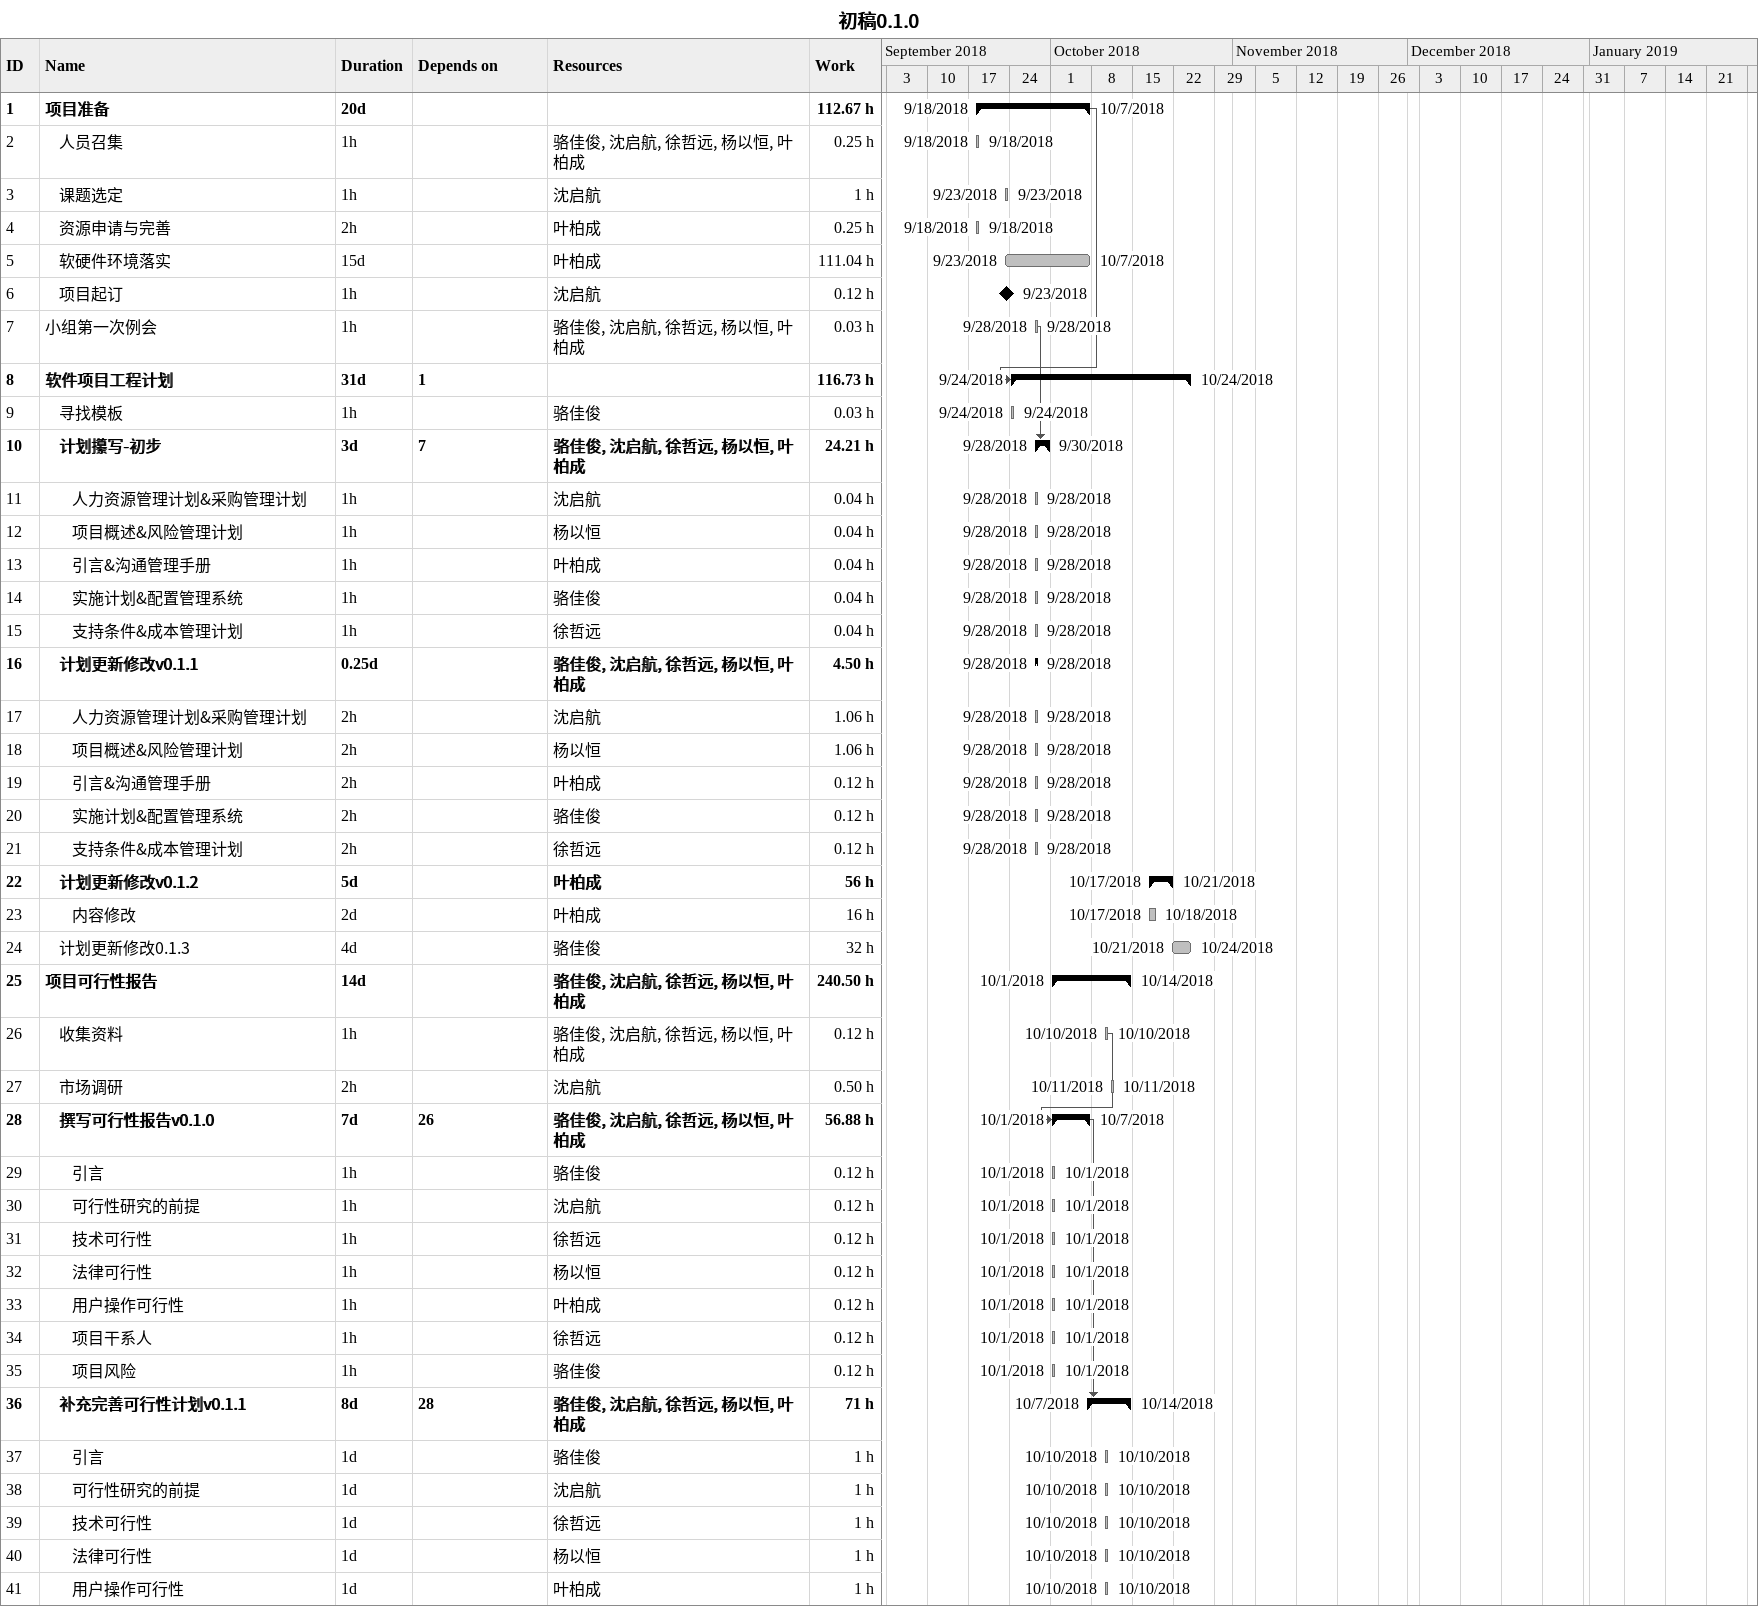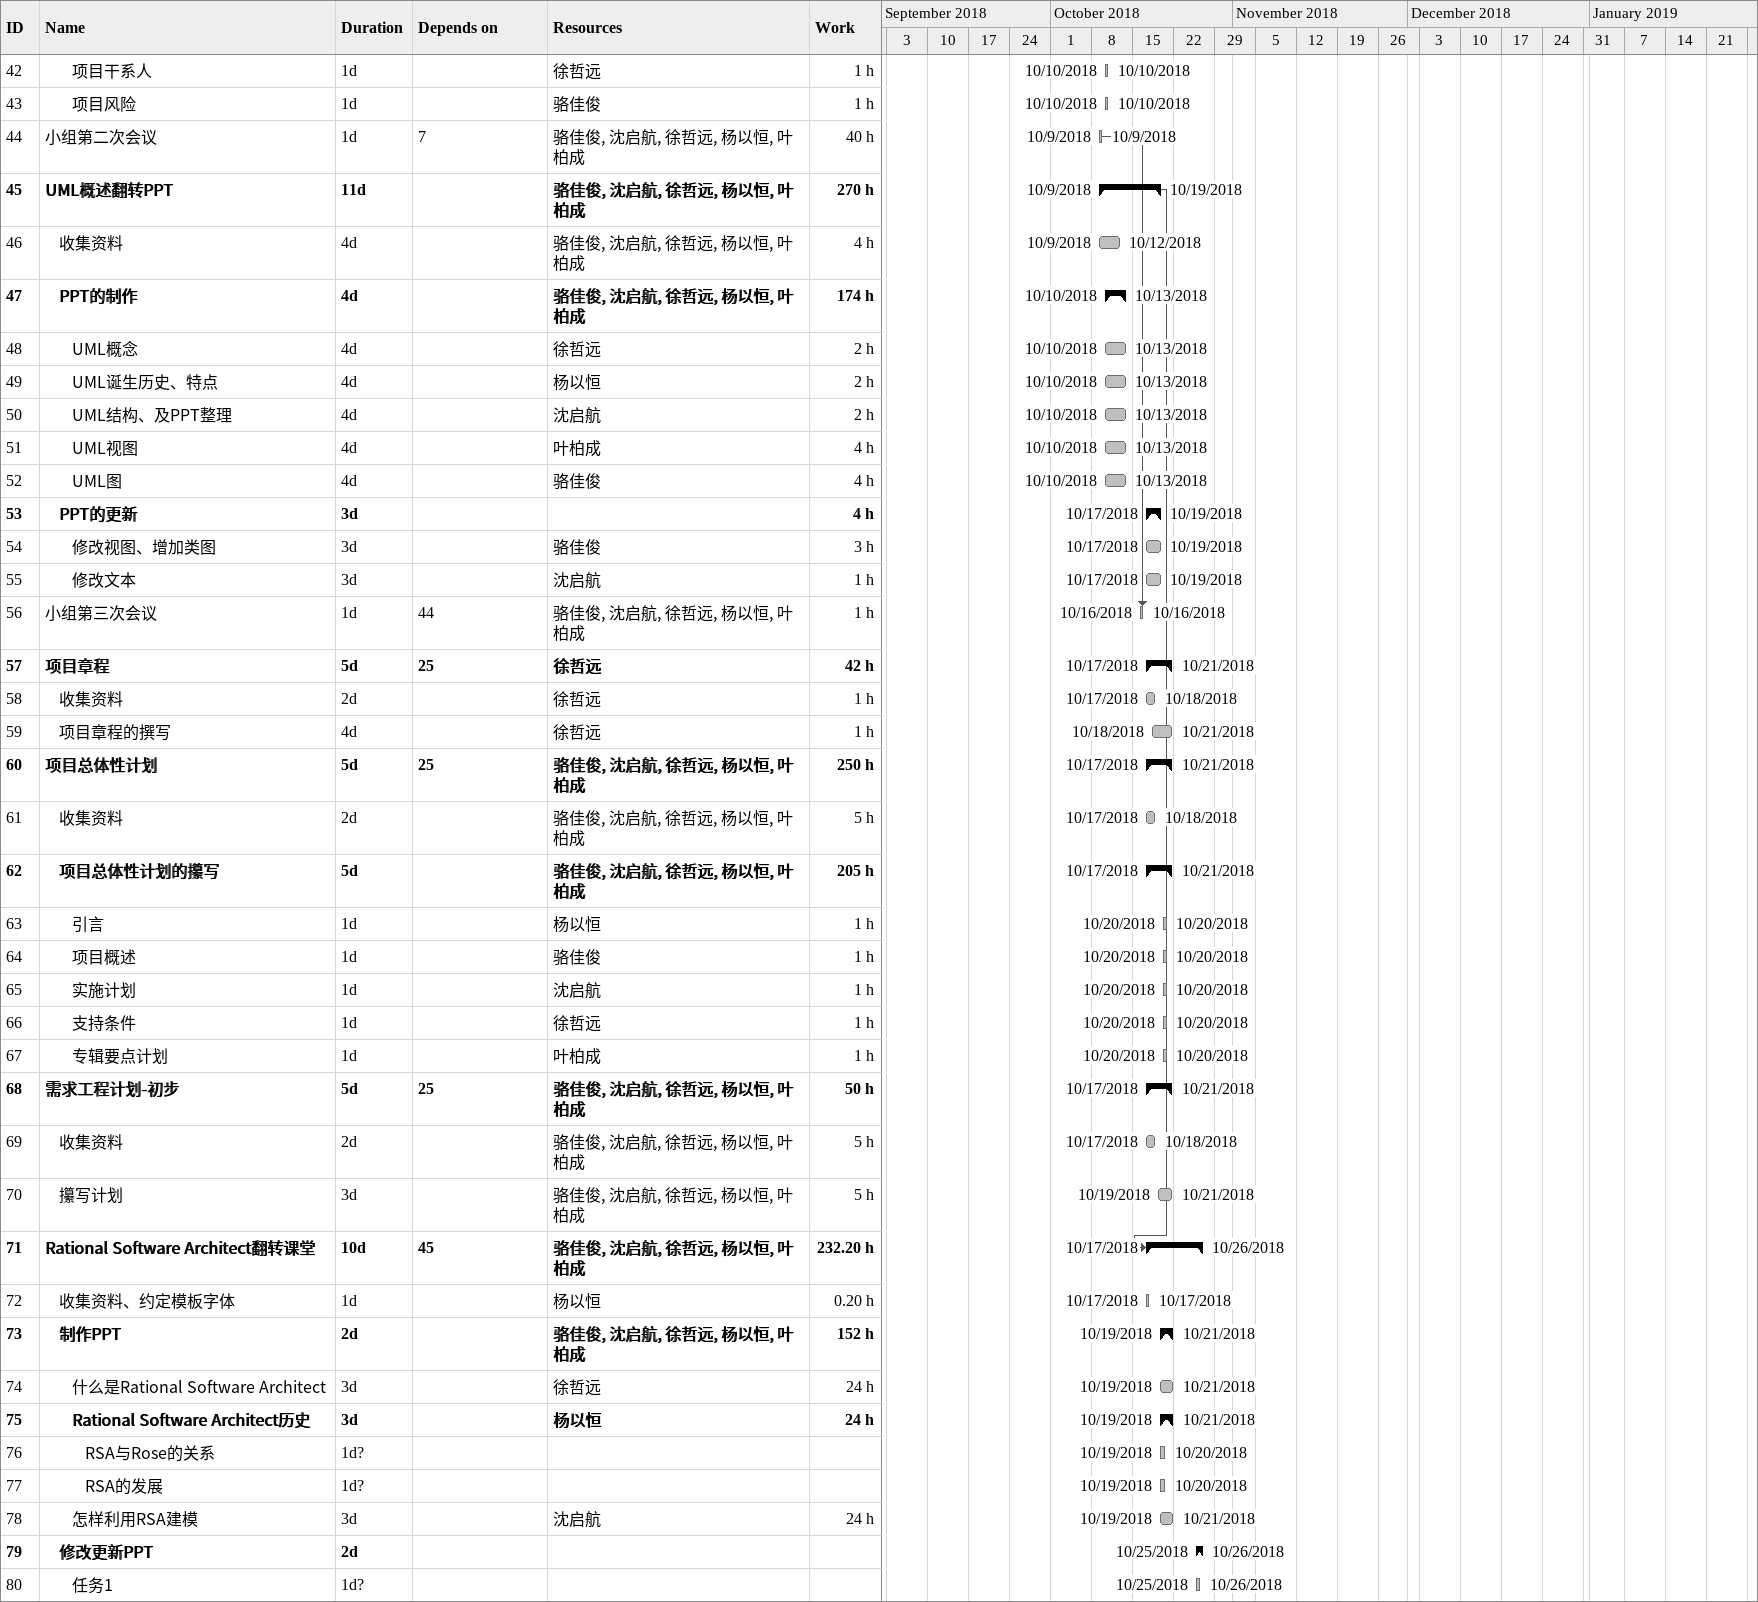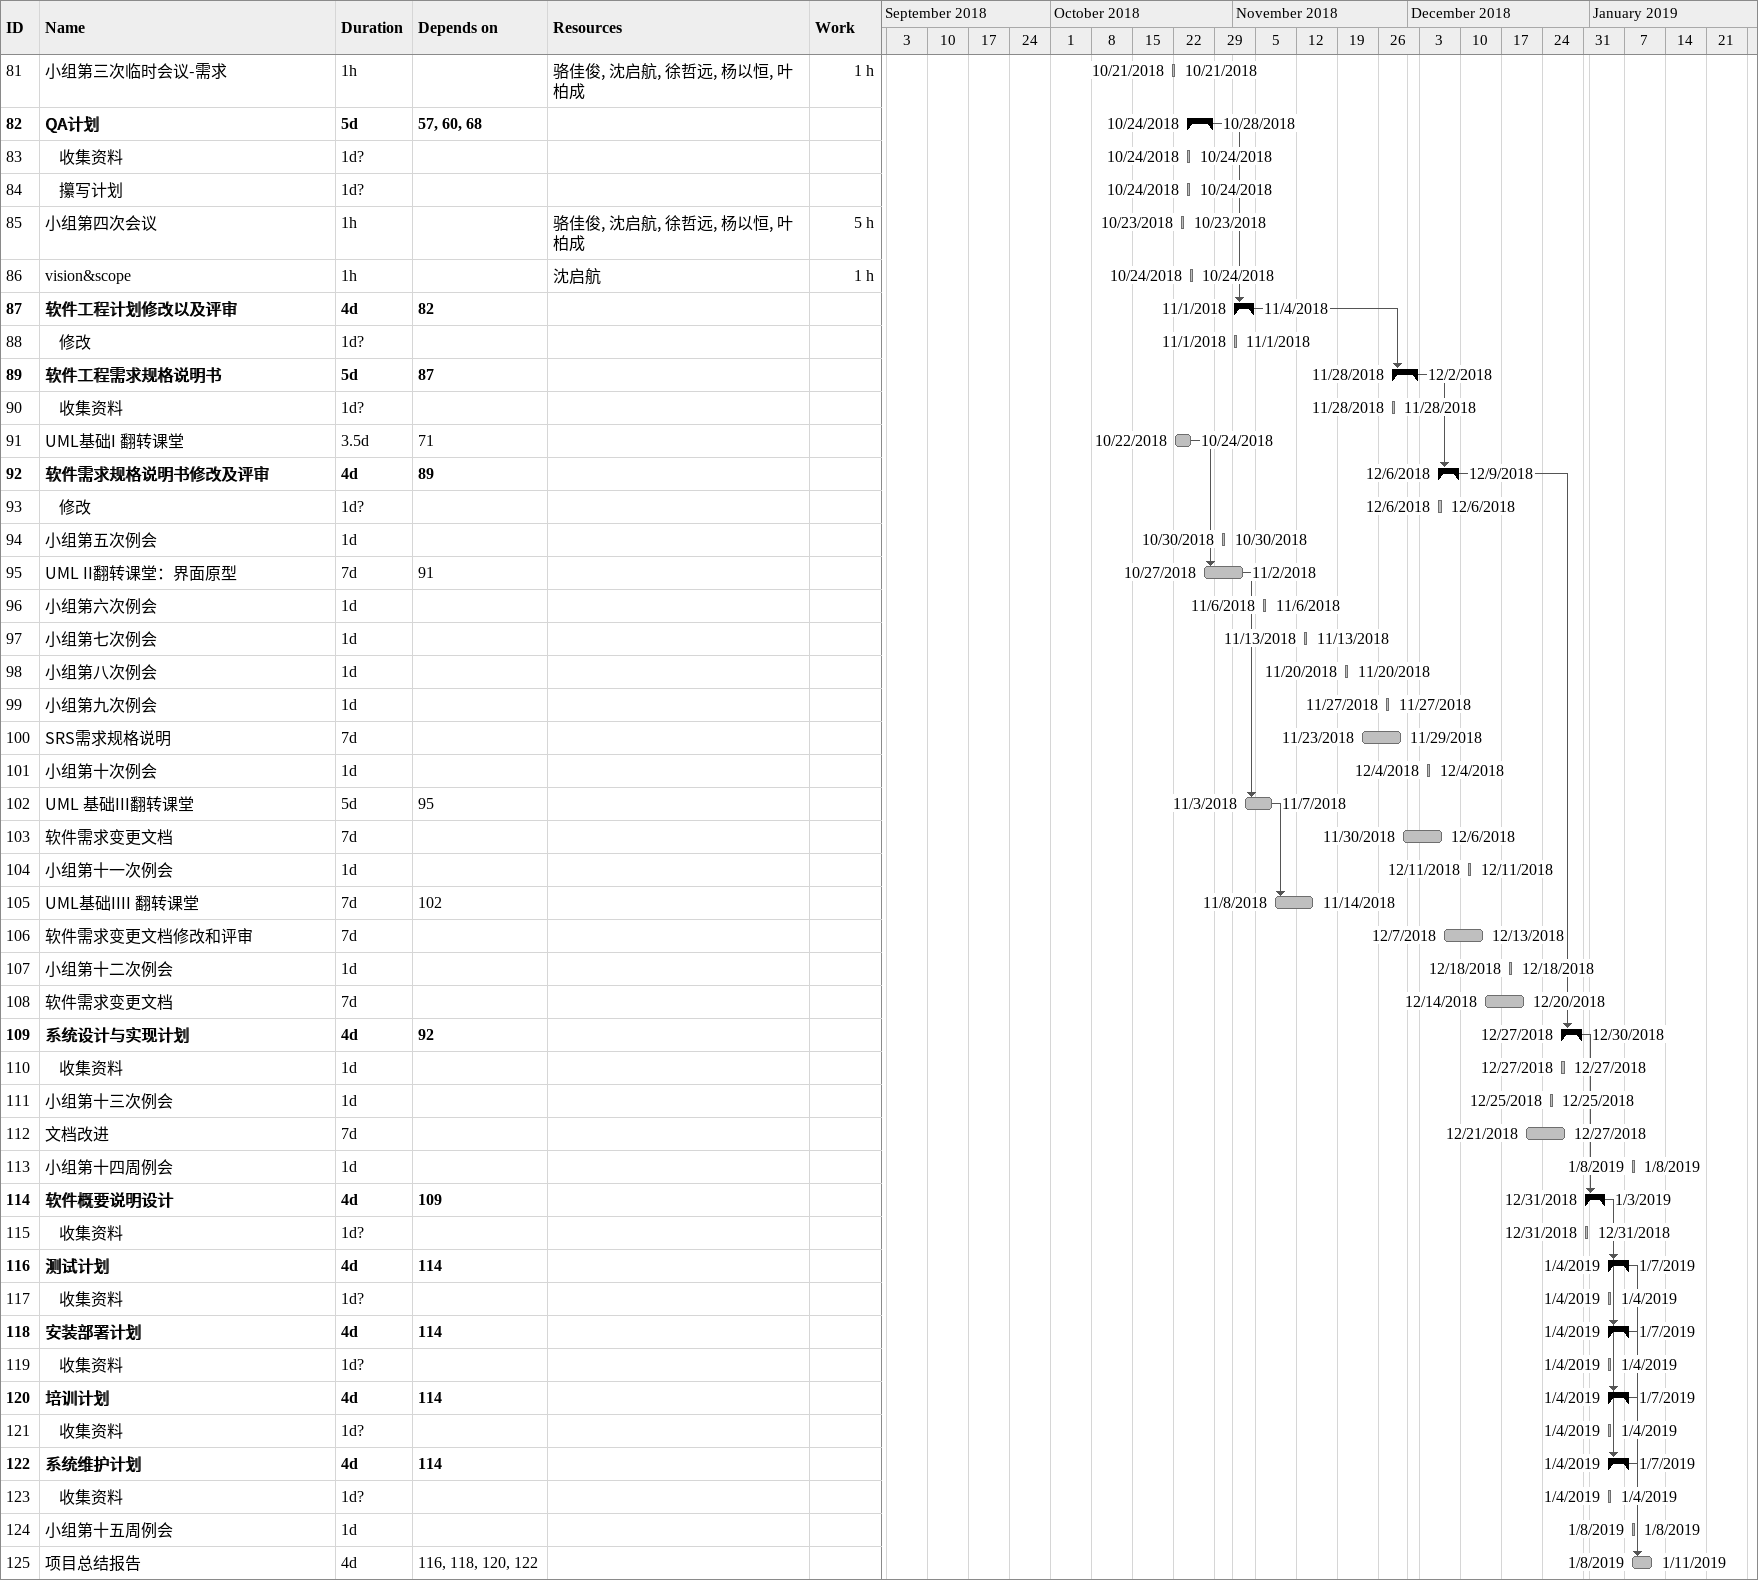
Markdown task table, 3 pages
初稿0.1.0

| ID | Level | Task | Duration | Start | Finish | Predecessors | Resources | Work (h) |
|---|---|---|---|---|---|---|---|---|
| 1 | 1 | **项目准备** | 20d | 2018-09-18 | 2018-10-07 |  |  | 112.67 |
| 2 | 2 | 人员召集 | 1h | 2018-09-18 | 2018-09-18 |  | 骆佳俊, 沈启航, 徐哲远, 杨以恒, 叶柏成 | 0.25 |
| 3 | 2 | 课题选定 | 1h | 2018-09-23 | 2018-09-23 |  | 沈启航 | 1 |
| 4 | 2 | 资源申请与完善 | 2h | 2018-09-18 | 2018-09-18 |  | 叶柏成 | 0.25 |
| 5 | 2 | 软硬件环境落实 | 15d | 2018-09-23 | 2018-10-07 |  | 叶柏成 | 111.04 |
| 6 | 2 | 项目起订 | 1h | 2018-09-23 | 2018-09-23 |  | 沈启航 | 0.12 |
| 7 | 1 | 小组第一次例会 | 1h | 2018-09-28 | 2018-09-28 |  | 骆佳俊, 沈启航, 徐哲远, 杨以恒, 叶柏成 | 0.03 |
| 8 | 1 | **软件项目工程计划** | 31d | 2018-09-24 | 2018-10-24 | 1 |  | 116.73 |
| 9 | 2 | 寻找模板 | 1h | 2018-09-24 | 2018-09-24 |  | 骆佳俊 | 0.03 |
| 10 | 2 | **计划攥写-初步** | 3d | 2018-09-28 | 2018-09-30 | 7 | 骆佳俊, 沈启航, 徐哲远, 杨以恒, 叶柏成 | 24.21 |
| 11 | 3 | 人力资源管理计划&采购管理计划 | 1h | 2018-09-28 | 2018-09-28 |  | 沈启航 | 0.04 |
| 12 | 3 | 项目概述&风险管理计划 | 1h | 2018-09-28 | 2018-09-28 |  | 杨以恒 | 0.04 |
| 13 | 3 | 引言&沟通管理手册 | 1h | 2018-09-28 | 2018-09-28 |  | 叶柏成 | 0.04 |
| 14 | 3 | 实施计划&配置管理系统 | 1h | 2018-09-28 | 2018-09-28 |  | 骆佳俊 | 0.04 |
| 15 | 3 | 支持条件&成本管理计划 | 1h | 2018-09-28 | 2018-09-28 |  | 徐哲远 | 0.04 |
| 16 | 2 | **计划更新修改v0.1.1** | 0.25d | 2018-09-28 | 2018-09-28 |  | 骆佳俊, 沈启航, 徐哲远, 杨以恒, 叶柏成 | 4.50 |
| 17 | 3 | 人力资源管理计划&采购管理计划 | 2h | 2018-09-28 | 2018-09-28 |  | 沈启航 | 1.06 |
| 18 | 3 | 项目概述&风险管理计划 | 2h | 2018-09-28 | 2018-09-28 |  | 杨以恒 | 1.06 |
| 19 | 3 | 引言&沟通管理手册 | 2h | 2018-09-28 | 2018-09-28 |  | 叶柏成 | 0.12 |
| 20 | 3 | 实施计划&配置管理系统 | 2h | 2018-09-28 | 2018-09-28 |  | 骆佳俊 | 0.12 |
| 21 | 3 | 支持条件&成本管理计划 | 2h | 2018-09-28 | 2018-09-28 |  | 徐哲远 | 0.12 |
| 22 | 2 | **计划更新修改v0.1.2** | 5d | 2018-10-17 | 2018-10-21 |  | 叶柏成 | 56 |
| 23 | 3 | 内容修改 | 2d | 2018-10-17 | 2018-10-18 |  | 叶柏成 | 16 |
| 24 | 2 | 计划更新修改0.1.3 | 4d | 2018-10-21 | 2018-10-24 |  | 骆佳俊 | 32 |
| 25 | 1 | **项目可行性报告** | 14d | 2018-10-01 | 2018-10-14 |  | 骆佳俊, 沈启航, 徐哲远, 杨以恒, 叶柏成 | 240.50 |
| 26 | 2 | 收集资料 | 1h | 2018-10-10 | 2018-10-10 |  | 骆佳俊, 沈启航, 徐哲远, 杨以恒, 叶柏成 | 0.12 |
| 27 | 2 | 市场调研 | 2h | 2018-10-11 | 2018-10-11 |  | 沈启航 | 0.50 |
| 28 | 2 | **撰写可行性报告v0.1.0** | 7d | 2018-10-01 | 2018-10-07 | 26 | 骆佳俊, 沈启航, 徐哲远, 杨以恒, 叶柏成 | 56.88 |
| 29 | 3 | 引言 | 1h | 2018-10-01 | 2018-10-01 |  | 骆佳俊 | 0.12 |
| 30 | 3 | 可行性研究的前提 | 1h | 2018-10-01 | 2018-10-01 |  | 沈启航 | 0.12 |
| 31 | 3 | 技术可行性 | 1h | 2018-10-01 | 2018-10-01 |  | 徐哲远 | 0.12 |
| 32 | 3 | 法律可行性 | 1h | 2018-10-01 | 2018-10-01 |  | 杨以恒 | 0.12 |
| 33 | 3 | 用户操作可行性 | 1h | 2018-10-01 | 2018-10-01 |  | 叶柏成 | 0.12 |
| 34 | 3 | 项目干系人 | 1h | 2018-10-01 | 2018-10-01 |  | 徐哲远 | 0.12 |
| 35 | 3 | 项目风险 | 1h | 2018-10-01 | 2018-10-01 |  | 骆佳俊 | 0.12 |
| 36 | 2 | **补充完善可行性计划v0.1.1** | 8d | 2018-10-07 | 2018-10-14 | 28 | 骆佳俊, 沈启航, 徐哲远, 杨以恒, 叶柏成 | 71 |
| 37 | 3 | 引言 | 1d | 2018-10-10 | 2018-10-10 |  | 骆佳俊 | 1 |
| 38 | 3 | 可行性研究的前提 | 1d | 2018-10-10 | 2018-10-10 |  | 沈启航 | 1 |
| 39 | 3 | 技术可行性 | 1d | 2018-10-10 | 2018-10-10 |  | 徐哲远 | 1 |
| 40 | 3 | 法律可行性 | 1d | 2018-10-10 | 2018-10-10 |  | 杨以恒 | 1 |
| 41 | 3 | 用户操作可行性 | 1d | 2018-10-10 | 2018-10-10 |  | 叶柏成 | 1 |
| 42 | 3 | 项目干系人 | 1d | 2018-10-10 | 2018-10-10 |  | 徐哲远 | 1 |
| 43 | 3 | 项目风险 | 1d | 2018-10-10 | 2018-10-10 |  | 骆佳俊 | 1 |
| 44 | 1 | 小组第二次会议 | 1d | 2018-10-09 | 2018-10-09 | 7 | 骆佳俊, 沈启航, 徐哲远, 杨以恒, 叶柏成 | 40 |
| 45 | 1 | **UML概述翻转PPT** | 11d | 2018-10-09 | 2018-10-19 |  | 骆佳俊, 沈启航, 徐哲远, 杨以恒, 叶柏成 | 270 |
| 46 | 2 | 收集资料 | 4d | 2018-10-09 | 2018-10-12 |  | 骆佳俊, 沈启航, 徐哲远, 杨以恒, 叶柏成 | 4 |
| 47 | 2 | **PPT的制作** | 4d | 2018-10-10 | 2018-10-13 |  | 骆佳俊, 沈启航, 徐哲远, 杨以恒, 叶柏成 | 174 |
| 48 | 3 | UML概念 | 4d | 2018-10-10 | 2018-10-13 |  | 徐哲远 | 2 |
| 49 | 3 | UML诞生历史、特点 | 4d | 2018-10-10 | 2018-10-13 |  | 杨以恒 | 2 |
| 50 | 3 | UML结构、及PPT整理 | 4d | 2018-10-10 | 2018-10-13 |  | 沈启航 | 2 |
| 51 | 3 | UML视图 | 4d | 2018-10-10 | 2018-10-13 |  | 叶柏成 | 4 |
| 52 | 3 | UML图 | 4d | 2018-10-10 | 2018-10-13 |  | 骆佳俊 | 4 |
| 53 | 2 | **PPT的更新** | 3d | 2018-10-17 | 2018-10-19 |  |  | 4 |
| 54 | 3 | 修改视图、增加类图 | 3d | 2018-10-17 | 2018-10-19 |  | 骆佳俊 | 3 |
| 55 | 3 | 修改文本 | 3d | 2018-10-17 | 2018-10-19 |  | 沈启航 | 1 |
| 56 | 1 | 小组第三次会议 | 1d | 2018-10-16 | 2018-10-16 | 44 | 骆佳俊, 沈启航, 徐哲远, 杨以恒, 叶柏成 | 1 |
| 57 | 1 | **项目章程** | 5d | 2018-10-17 | 2018-10-21 | 25 | 徐哲远 | 42 |
| 58 | 2 | 收集资料 | 2d | 2018-10-17 | 2018-10-18 |  | 徐哲远 | 1 |
| 59 | 2 | 项目章程的撰写 | 4d | 2018-10-18 | 2018-10-21 |  | 徐哲远 | 1 |
| 60 | 1 | **项目总体性计划** | 5d | 2018-10-17 | 2018-10-21 | 25 | 骆佳俊, 沈启航, 徐哲远, 杨以恒, 叶柏成 | 250 |
| 61 | 2 | 收集资料 | 2d | 2018-10-17 | 2018-10-18 |  | 骆佳俊, 沈启航, 徐哲远, 杨以恒, 叶柏成 | 5 |
| 62 | 2 | **项目总体性计划的攥写** | 5d | 2018-10-17 | 2018-10-21 |  | 骆佳俊, 沈启航, 徐哲远, 杨以恒, 叶柏成 | 205 |
| 63 | 3 | 引言 | 1d | 2018-10-20 | 2018-10-20 |  | 杨以恒 | 1 |
| 64 | 3 | 项目概述 | 1d | 2018-10-20 | 2018-10-20 |  | 骆佳俊 | 1 |
| 65 | 3 | 实施计划 | 1d | 2018-10-20 | 2018-10-20 |  | 沈启航 | 1 |
| 66 | 3 | 支持条件 | 1d | 2018-10-20 | 2018-10-20 |  | 徐哲远 | 1 |
| 67 | 3 | 专辑要点计划 | 1d | 2018-10-20 | 2018-10-20 |  | 叶柏成 | 1 |
| 68 | 1 | **需求工程计划-初步** | 5d | 2018-10-17 | 2018-10-21 | 25 | 骆佳俊, 沈启航, 徐哲远, 杨以恒, 叶柏成 | 50 |
| 69 | 2 | 收集资料 | 2d | 2018-10-17 | 2018-10-18 |  | 骆佳俊, 沈启航, 徐哲远, 杨以恒, 叶柏成 | 5 |
| 70 | 2 | 攥写计划 | 3d | 2018-10-19 | 2018-10-21 |  | 骆佳俊, 沈启航, 徐哲远, 杨以恒, 叶柏成 | 5 |
| 71 | 1 | **Rational Software Architect翻转课堂** | 10d | 2018-10-17 | 2018-10-26 | 45 | 骆佳俊, 沈启航, 徐哲远, 杨以恒, 叶柏成 | 232.20 |
| 72 | 2 | 收集资料、约定模板字体 | 1d | 2018-10-17 | 2018-10-17 |  | 杨以恒 | 0.20 |
| 73 | 2 | **制作PPT** | 2d | 2018-10-19 | 2018-10-21 |  | 骆佳俊, 沈启航, 徐哲远, 杨以恒, 叶柏成 | 152 |
| 74 | 3 | 什么是Rational Software Architect | 3d | 2018-10-19 | 2018-10-21 |  | 徐哲远 | 24 |
| 75 | 3 | **Rational Software Architect历史** | 3d | 2018-10-19 | 2018-10-21 |  | 杨以恒 | 24 |
| 76 | 4 | RSA与Rose的关系 | 1d? | 2018-10-19 | 2018-10-20 |  |  |  |
| 77 | 4 | RSA的发展 | 1d? | 2018-10-19 | 2018-10-20 |  |  |  |
| 78 | 3 | 怎样利用RSA建模 | 3d | 2018-10-19 | 2018-10-21 |  | 沈启航 | 24 |
| 79 | 2 | **修改更新PPT** | 2d | 2018-10-25 | 2018-10-26 |  |  |  |
| 80 | 3 | 任务1 | 1d? | 2018-10-25 | 2018-10-26 |  |  |  |
| 81 | 1 | 小组第三次临时会议-需求 | 1h | 2018-10-21 | 2018-10-21 |  | 骆佳俊, 沈启航, 徐哲远, 杨以恒, 叶柏成 | 1 |
| 82 | 1 | **QA计划** | 5d | 2018-10-24 | 2018-10-28 | 57, 60, 68 |  |  |
| 83 | 2 | 收集资料 | 1d? | 2018-10-24 | 2018-10-24 |  |  |  |
| 84 | 2 | 攥写计划 | 1d? | 2018-10-24 | 2018-10-24 |  |  |  |
| 85 | 1 | 小组第四次会议 | 1h | 2018-10-23 | 2018-10-23 |  | 骆佳俊, 沈启航, 徐哲远, 杨以恒, 叶柏成 | 5 |
| 86 | 1 | vision&scope | 1h | 2018-10-24 | 2018-10-24 |  | 沈启航 | 1 |
| 87 | 1 | **软件工程计划修改以及评审** | 4d | 2018-11-01 | 2018-11-04 | 82 |  |  |
| 88 | 2 | 修改 | 1d? | 2018-11-01 | 2018-11-01 |  |  |  |
| 89 | 1 | **软件工程需求规格说明书** | 5d | 2018-11-28 | 2018-12-02 | 87 |  |  |
| 90 | 2 | 收集资料 | 1d? | 2018-11-28 | 2018-11-28 |  |  |  |
| 91 | 1 | UML基础I 翻转课堂 | 3.5d | 2018-10-22 | 2018-10-24 | 71 |  |  |
| 92 | 1 | **软件需求规格说明书修改及评审** | 4d | 2018-12-06 | 2018-12-09 | 89 |  |  |
| 93 | 2 | 修改 | 1d? | 2018-12-06 | 2018-12-06 |  |  |  |
| 94 | 1 | 小组第五次例会 | 1d | 2018-10-30 | 2018-10-30 |  |  |  |
| 95 | 1 | UML II翻转课堂：界面原型 | 7d | 2018-10-27 | 2018-11-02 | 91 |  |  |
| 96 | 1 | 小组第六次例会 | 1d | 2018-11-06 | 2018-11-06 |  |  |  |
| 97 | 1 | 小组第七次例会 | 1d | 2018-11-13 | 2018-11-13 |  |  |  |
| 98 | 1 | 小组第八次例会 | 1d | 2018-11-20 | 2018-11-20 |  |  |  |
| 99 | 1 | 小组第九次例会 | 1d | 2018-11-27 | 2018-11-27 |  |  |  |
| 100 | 1 | SRS需求规格说明 | 7d | 2018-11-23 | 2018-11-29 |  |  |  |
| 101 | 1 | 小组第十次例会 | 1d | 2018-12-04 | 2018-12-04 |  |  |  |
| 102 | 1 | UML 基础III翻转课堂 | 5d | 2018-11-03 | 2018-11-07 | 95 |  |  |
| 103 | 1 | 软件需求变更文档 | 7d | 2018-11-30 | 2018-12-06 |  |  |  |
| 104 | 1 | 小组第十一次例会 | 1d | 2018-12-11 | 2018-12-11 |  |  |  |
| 105 | 1 | UML基础IIII 翻转课堂 | 7d | 2018-11-08 | 2018-11-14 | 102 |  |  |
| 106 | 1 | 软件需求变更文档修改和评审 | 7d | 2018-12-07 | 2018-12-13 |  |  |  |
| 107 | 1 | 小组第十二次例会 | 1d | 2018-12-18 | 2018-12-18 |  |  |  |
| 108 | 1 | 软件需求变更文档 | 7d | 2018-12-14 | 2018-12-20 |  |  |  |
| 109 | 1 | **系统设计与实现计划** | 4d | 2018-12-27 | 2018-12-30 | 92 |  |  |
| 110 | 2 | 收集资料 | 1d | 2018-12-27 | 2018-12-27 |  |  |  |
| 111 | 1 | 小组第十三次例会 | 1d | 2018-12-25 | 2018-12-25 |  |  |  |
| 112 | 1 | 文档改进 | 7d | 2018-12-21 | 2018-12-27 |  |  |  |
| 113 | 1 | 小组第十四周例会 | 1d | 2019-01-08 | 2019-01-08 |  |  |  |
| 114 | 1 | **软件概要说明设计** | 4d | 2018-12-31 | 2019-01-03 | 109 |  |  |
| 115 | 2 | 收集资料 | 1d? | 2018-12-31 | 2018-12-31 |  |  |  |
| 116 | 1 | **测试计划** | 4d | 2019-01-04 | 2019-01-07 | 114 |  |  |
| 117 | 2 | 收集资料 | 1d? | 2019-01-04 | 2019-01-04 |  |  |  |
| 118 | 1 | **安装部署计划** | 4d | 2019-01-04 | 2019-01-07 | 114 |  |  |
| 119 | 2 | 收集资料 | 1d? | 2019-01-04 | 2019-01-04 |  |  |  |
| 120 | 1 | **培训计划** | 4d | 2019-01-04 | 2019-01-07 | 114 |  |  |
| 121 | 2 | 收集资料 | 1d? | 2019-01-04 | 2019-01-04 |  |  |  |
| 122 | 1 | **系统维护计划** | 4d | 2019-01-04 | 2019-01-07 | 114 |  |  |
| 123 | 2 | 收集资料 | 1d? | 2019-01-04 | 2019-01-04 |  |  |  |
| 124 | 1 | 小组第十五周例会 | 1d | 2019-01-08 | 2019-01-08 |  |  |  |
| 125 | 1 | 项目总结报告 | 4d | 2019-01-08 | 2019-01-11 | 116, 118, 120, 122 |  |  |
